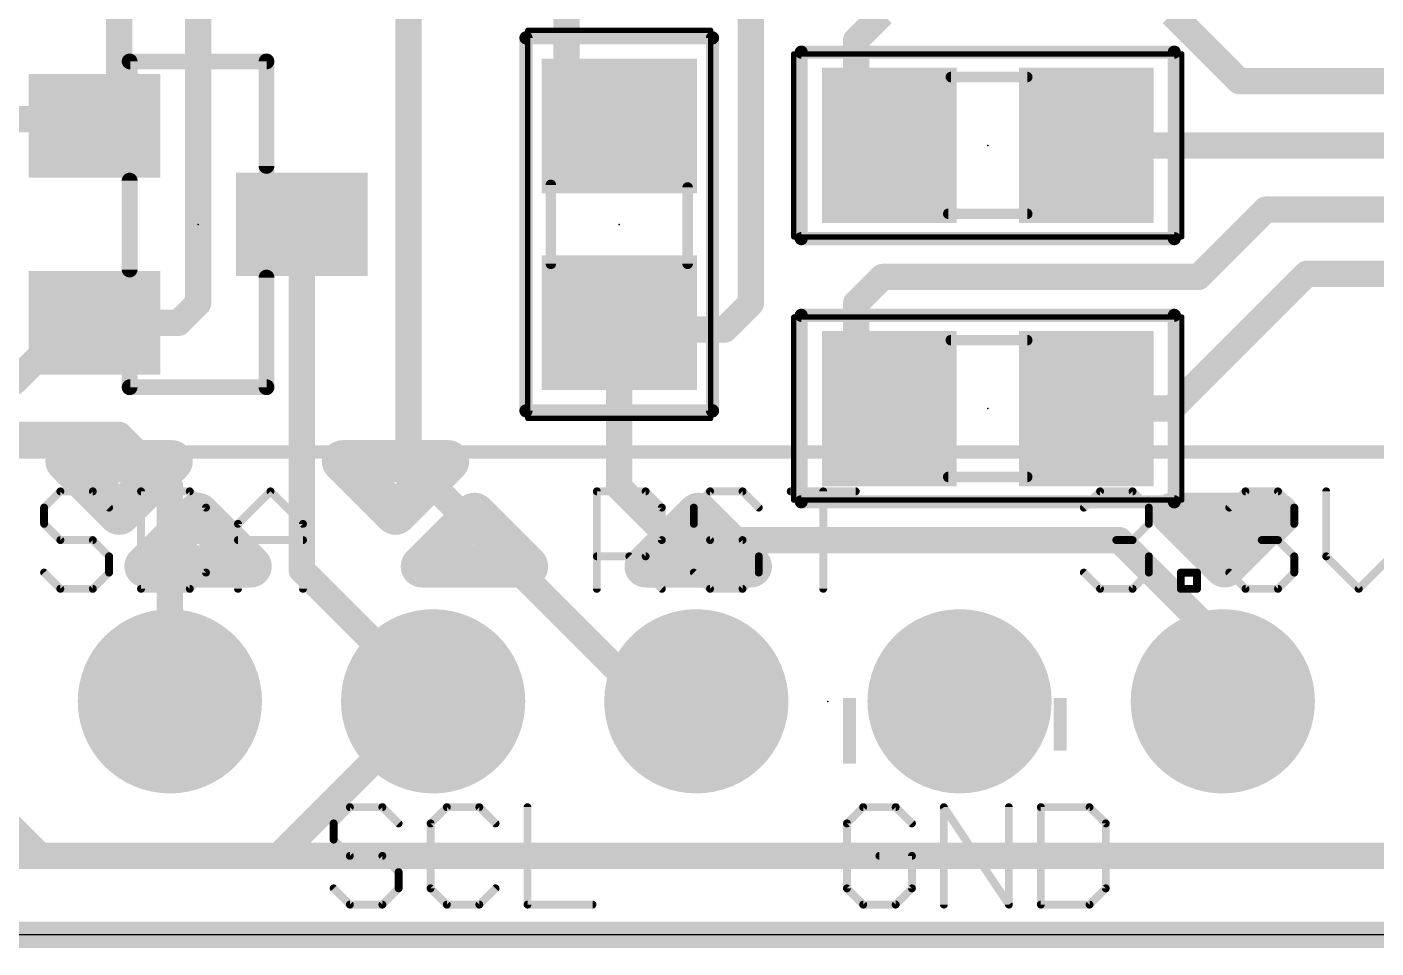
# Model space of a CAD drawing. Extents: x -0.1 to 34.1, y -0.1 to 21.1.
# Drawn here: x 9.27 to 22.29, y -0.13 to 8.76 of the extents above; entities that cross this region are included whole.
import ezdxf

# ---------------------------------------------------------------- set-up
doc = ezdxf.new("R2010")
doc.units = 0
for name, color, linetype in [('1', 12, 'CONTINUOUS'), ('16', 132, 'CONTINUOUS'), ('17', 110, 'CONTINUOUS'), ('20', 53, 'CONTINUOUS'), ('21', 40, 'CONTINUOUS'), ('22', 253, 'CONTINUOUS'), ('23', 53, 'CONTINUOUS'), ('24', 53, 'CONTINUOUS'), ('40', 132, 'CONTINUOUS'), ('41', 12, 'CONTINUOUS'), ('52', 253, 'CONTINUOUS')]:
    doc.layers.add(name, color=color, linetype=linetype)

# ---------------------------------------------------------------- blocks, each defined once
blk = doc.blocks.new('RECT')
blk.add_solid([(-0.5, -0.5), (0.5, -0.5), (-0.5, 0.5), (0.5, 0.5)])
blk = doc.blocks.new('ROUNDP')
at = {"const_width": 0.5}
blk.add_lwpolyline([(0, -0.25, 1), (0, 0.25, 1), (0, -0.25)], format="xyb", dxfattribs=at)

msp = doc.modelspace()

# ---------------------------------------------------------------- linework, layer by layer
at = {"layer": '1', "const_width": 0.254}
for points in [[(4.826, 0.762), (22.606, 0.762)], [(34, 0), (0, 0)]]:
    msp.add_lwpolyline(points, dxfattribs=at)
at = {"layer": '16', "const_width": 0.254}
for points in [[(10.16, 8.046), (10.16, 10.922)], [(12.954, 4.572), (12.954, 9.906)], [(16.256, 9.906), (16.256, 6.096)], [(14.478, 9.795), (14.478, 8.316)], [(10.922, 6.096), (10.922, 9.21)], [(17.272, 8.636), (17.526, 8.89)], [(20.32, 8.89), (20.97, 8.24)], [(17.272, 7.686), (17.272, 8.636)], [(14.478, 8.316), (14.986, 7.808)], [(20.97, 8.24), (29.72, 8.24)], [(9.922, 7.808), (10.16, 8.046)], [(8.89, 7.62), (9.144, 7.874)], [(9.144, 7.874), (9.856, 7.874)], [(9.856, 7.874), (9.922, 7.808)], [(17.592, 7.62), (17.272, 7.686)], [(19.492, 7.62), (29.72, 7.62)], [(20.574, 6.35), (21.224, 7)], [(21.224, 7), (29.72, 7)], [(11.922, 3.522), (11.922, 6.858)], [(17.272, 6.096), (17.526, 6.35)], [(17.526, 6.35), (20.574, 6.35)], [(20.32, 5.08), (21.62, 6.38)], [(21.62, 6.38), (29.72, 6.38)], [(10.734, 5.908), (10.922, 6.096)], [(16.256, 6.096), (16.002, 5.842)], [(17.272, 5.146), (17.272, 6.096)], [(9.144, 5.334), (9.718, 5.908)], [(9.718, 5.908), (9.922, 5.908)], [(9.922, 5.908), (10.734, 5.908)], [(15.052, 5.842), (14.986, 5.908)], [(14.986, 5.908), (14.986, 4.318)], [(16.002, 5.842), (15.052, 5.842)], [(5.588, 5.334), (9.144, 5.334)], [(17.592, 5.08), (17.272, 5.146)], [(19.492, 5.08), (20.32, 5.08)], [(6.096, 4.826), (10.16, 4.826)], [(10.16, 4.826), (10.65, 4.336)], [(15.526, 2), (12.954, 4.572)], [(10.65, 4.336), (10.65, 2.254)], [(14.986, 4.318), (15.494, 3.81)], [(15.494, 3.81), (19.812, 3.81)], [(19.812, 3.81), (20.81, 2.812)], [(13.19, 2.254), (11.922, 3.522)], [(20.81, 2.812), (20.81, 2.254)], [(11.698, 0.762), (13.19, 2.254)], [(15.73, 2.254), (15.526, 2)], [(8.57, 1.59), (9.398, 0.762)], [(9.398, 0.762), (11.698, 0.762)]]:
    msp.add_lwpolyline(points, dxfattribs=at)
at = {"layer": '16', "const_width": 0.127}
for points in [[(17.3355, 8.636, 1), (17.2085, 8.636)], [(17.2271, 8.6809, 1), (17.3169, 8.5911)], [(14.5229, 8.3609, 1), (14.4331, 8.2711)], [(14.4145, 8.316, 1), (14.5415, 8.316)], [(20.97, 8.3035, 1), (20.97, 8.1765)], [(20.9251, 8.1951, 1), (21.0149, 8.2849)], [(10.0965, 8.046, 1), (10.2235, 8.046)], [(10.2049, 8.0011, 1), (10.1151, 8.0909)], [(9.9009, 7.9189, 1), (9.8111, 7.8291)], [(9.856, 7.8105, 1), (9.856, 7.9375)], [(9.8771, 7.8529, 1), (9.9669, 7.7631)], [(9.8771, 7.7631, 1), (9.9669, 7.8529)], [(14.9411, 7.7631, 1), (15.0309, 7.8529)], [(17.2848, 7.7482, 1), (17.2592, 7.6238)], [(17.2085, 7.686, 1), (17.3355, 7.686)], [(17.5792, 7.5578, 1), (17.6048, 7.6822)], [(19.492, 7.6835, 1), (19.492, 7.5565)], [(21.224, 7.0635, 1), (21.224, 6.9365)], [(21.2689, 6.9551, 1), (21.1791, 7.0449)], [(11.9855, 6.858, 1), (11.8585, 6.858)], [(17.526, 6.4135, 1), (17.526, 6.2865)], [(17.5709, 6.3051, 1), (17.4811, 6.3949)], [(20.5291, 6.3949, 1), (20.6189, 6.3051)], [(20.574, 6.2865, 1), (20.574, 6.4135)], [(21.62, 6.4435, 1), (21.62, 6.3165)], [(21.6649, 6.3351, 1), (21.5751, 6.4249)], [(10.8585, 6.096, 1), (10.9855, 6.096)], [(10.9669, 6.0511, 1), (10.8771, 6.1409)], [(16.1925, 6.096, 1), (16.3195, 6.096)], [(16.3009, 6.0511, 1), (16.2111, 6.1409)], [(17.3355, 6.096, 1), (17.2085, 6.096)], [(17.2271, 6.1409, 1), (17.3169, 6.0511)], [(9.718, 5.9715, 1), (9.718, 5.8445)], [(9.7629, 5.8631, 1), (9.6731, 5.9529)], [(9.922, 5.9715, 1), (9.922, 5.8445)], [(9.922, 5.8445, 1), (9.922, 5.9715)], [(10.6891, 5.9529, 1), (10.7789, 5.8631)], [(10.734, 5.8445, 1), (10.734, 5.9715)], [(15.0309, 5.9529, 1), (14.9411, 5.8631)], [(15.0495, 5.908, 1), (14.9225, 5.908)], [(15.052, 5.9055, 1), (15.052, 5.7785)], [(15.0071, 5.7971, 1), (15.0969, 5.8869)], [(15.9571, 5.8869, 1), (16.0469, 5.7971)], [(16.002, 5.7785, 1), (16.002, 5.9055)], [(9.144, 5.2705, 1), (9.144, 5.3975)], [(17.2848, 5.2082, 1), (17.2592, 5.0838)], [(17.2085, 5.146, 1), (17.3355, 5.146)], [(19.492, 5.1435, 1), (19.492, 5.0165)], [(20.32, 5.0165, 1), (20.32, 5.1435)], [(17.5792, 5.0178, 1), (17.6048, 5.1422)], [(20.2751, 5.1249, 1), (20.3649, 5.0351)], [(10.2049, 4.8709, 1), (10.1151, 4.7811)], [(10.16, 4.7625, 1), (10.16, 4.8895)], [(12.9989, 4.6169, 1), (12.9091, 4.5271)], [(12.8905, 4.572, 1), (13.0175, 4.572)], [(10.7135, 4.336, 1), (10.5865, 4.336)], [(10.6051, 4.2911, 1), (10.6949, 4.3809)], [(15.0309, 4.3629, 1), (14.9411, 4.2731)], [(14.9225, 4.318, 1), (15.0495, 4.318)], [(15.494, 3.8735, 1), (15.494, 3.7465)], [(15.4491, 3.7651, 1), (15.5389, 3.8549)], [(19.8569, 3.8549, 1), (19.7671, 3.7651)], [(19.812, 3.7465, 1), (19.812, 3.8735)], [(11.9669, 3.5669, 1), (11.8771, 3.4771)], [(11.8585, 3.522, 1), (11.9855, 3.522)], [(20.8735, 2.812, 1), (20.7465, 2.812)], [(20.7651, 2.7671, 1), (20.8549, 2.8569)], [(13.2349, 2.2091, 1), (13.1451, 2.2989)], [(13.1451, 2.2091, 1), (13.2349, 2.2989)], [(15.7795, 2.2142, 1), (15.6805, 2.2938)], [(10.5865, 2.254, 1), (10.7135, 2.254)], [(20.7465, 2.254, 1), (20.8735, 2.254)], [(15.4765, 2.0398, 1), (15.5755, 1.9602)], [(15.4811, 1.9551, 1), (15.5709, 2.0449)], [(9.398, 0.8255, 1), (9.398, 0.6985)], [(9.3531, 0.7171, 1), (9.4429, 0.8069)], [(11.6531, 0.8069, 1), (11.7429, 0.7171)], [(11.698, 0.6985, 1), (11.698, 0.8255)]]:
    msp.add_lwpolyline(points, format="xyb", dxfattribs=at)
at = {"layer": '20'}
msp.add_line((32, 0), (2, 0), dxfattribs=at)
at = {"layer": '21'}
for points, const_width in [([(31.75, 4.66), (1.75, 4.66)], 0.127), ([(9.5929, 4.2807), (9.4361, 4.1239)], 0.0762), ([(9.9064, 4.2807), (9.5929, 4.2807)], 0.0762), ([(10.0632, 4.1239), (9.9064, 4.2807)], 0.0762), ([(10.3716, 4.2807), (10.3716, 3.3401)], 0.0762), ([(10.8419, 4.2807), (10.3716, 4.2807)], 0.0762), ([(10.9987, 4.1239), (10.8419, 4.2807)], 0.0762), ([(11.3071, 3.9672), (11.6207, 4.2807)], 0.0762), ([(11.6207, 4.2807), (11.9342, 3.9672)], 0.0762), ([(14.7701, 3.3401), (14.7701, 4.2807)], 0.0762), ([(14.7701, 4.2807), (15.2404, 4.2807)], 0.0762), ([(15.2404, 4.2807), (15.3972, 4.1239)], 0.0762), ([(15.8624, 4.2807), (15.7056, 4.1239)], 0.0762), ([(16.1759, 4.2807), (15.8624, 4.2807)], 0.0762), ([(16.3327, 4.1239), (16.1759, 4.2807)], 0.0762), ([(16.6411, 4.2807), (17.2682, 4.2807)], 0.0762), ([(16.9547, 3.3401), (16.9547, 4.2807)], 0.0762), ([(19.4691, 4.1239), (19.6259, 4.2807)], 0.0762), ([(19.6259, 4.2807), (19.9394, 4.2807)], 0.0762), ([(19.9394, 4.2807), (20.0962, 4.1239)], 0.0762), ([(20.8724, 4.1239), (21.0291, 4.2807)], 0.0762), ([(21.0291, 4.2807), (21.3427, 4.2807)], 0.0762), ([(21.3427, 4.2807), (21.4994, 4.1239)], 0.0762), ([(21.8079, 4.2807), (21.8079, 3.6536)], 0.0762), ([(9.4361, 4.1239), (9.4361, 3.9672)], 0.0762), ([(10.9987, 3.4969), (10.9987, 4.1239)], 0.0762), ([(15.3972, 4.1239), (15.3972, 3.8104)], 0.0762), ([(15.7056, 4.1239), (15.7056, 3.9672)], 0.0762), ([(20.0962, 4.1239), (20.0962, 3.9672)], 0.0762), ([(21.4994, 4.1239), (21.4994, 3.9672)], 0.0762), ([(9.4361, 3.9672), (9.5929, 3.8104)], 0.0762), ([(11.3071, 3.3401), (11.3071, 3.9672)], 0.0762), ([(11.9342, 3.9672), (11.9342, 3.3401)], 0.0762), ([(15.7056, 3.9672), (15.8624, 3.8104)], 0.0762), ([(20.0962, 3.9672), (19.9394, 3.8104)], 0.0762), ([(21.4994, 3.9672), (21.3427, 3.8104)], 0.0762), ([(9.5929, 3.8104), (9.9064, 3.8104)], 0.0762), ([(9.9064, 3.8104), (10.0632, 3.6536)], 0.0762), ([(11.3071, 3.8104), (11.9342, 3.8104)], 0.0762), ([(15.3972, 3.8104), (15.2404, 3.6536)], 0.0762), ([(15.8624, 3.8104), (16.1759, 3.8104)], 0.0762), ([(16.1759, 3.8104), (16.3327, 3.6536)], 0.0762), ([(19.9394, 3.8104), (19.7826, 3.8104)], 0.0762), ([(19.9394, 3.8104), (20.0962, 3.6536)], 0.0762), ([(21.3427, 3.8104), (21.1859, 3.8104)], 0.0762), ([(21.3427, 3.8104), (21.4994, 3.6536)], 0.0762), ([(10.0632, 3.6536), (10.0632, 3.4969)], 0.0762), ([(15.2404, 3.6536), (14.7701, 3.6536)], 0.0762), ([(15.0836, 3.6536), (15.3972, 3.3401)], 0.0762), ([(16.3327, 3.6536), (16.3327, 3.4969)], 0.0762), ([(20.0962, 3.6536), (20.0962, 3.4969)], 0.0762), ([(21.4994, 3.6536), (21.4994, 3.4969)], 0.0762), ([(21.8079, 3.6536), (22.1214, 3.3401)], 0.0762), ([(22.1214, 3.3401), (22.435, 3.6536)], 0.0762), ([(9.5929, 3.3401), (9.4361, 3.4969)], 0.0762), ([(10.0632, 3.4969), (9.9064, 3.3401)], 0.0762), ([(10.8419, 3.3401), (10.9987, 3.4969)], 0.0762), ([(15.8624, 3.3401), (15.7056, 3.4969)], 0.0762), ([(16.3327, 3.4969), (16.1759, 3.3401)], 0.0762), ([(19.6259, 3.3401), (19.4691, 3.4969)], 0.0762), ([(20.0962, 3.4969), (19.9394, 3.3401)], 0.0762), ([(20.4046, 3.3401), (20.4046, 3.4969)], 0.0762), ([(20.4046, 3.4969), (20.5614, 3.4969)], 0.0762), ([(20.5614, 3.4969), (20.5614, 3.3401)], 0.0762), ([(21.0291, 3.3401), (20.8724, 3.4969)], 0.0762), ([(21.4994, 3.4969), (21.3427, 3.3401)], 0.0762), ([(9.9064, 3.3401), (9.5929, 3.3401)], 0.0762), ([(10.3716, 3.3401), (10.8419, 3.3401)], 0.0762), ([(16.1759, 3.3401), (15.8624, 3.3401)], 0.0762), ([(19.9394, 3.3401), (19.6259, 3.3401)], 0.0762), ([(20.5614, 3.3401), (20.4046, 3.3401)], 0.0762), ([(21.3427, 3.3401), (21.0291, 3.3401)], 0.0762), ([(12.3869, 1.2327), (12.2301, 1.0759)], 0.0762), ([(12.7004, 1.2327), (12.3869, 1.2327)], 0.0762), ([(12.8572, 1.0759), (12.7004, 1.2327)], 0.0762), ([(13.3224, 1.2327), (13.1656, 1.0759)], 0.0762), ([(13.6359, 1.2327), (13.3224, 1.2327)], 0.0762), ([(13.7927, 1.0759), (13.6359, 1.2327)], 0.0762), ([(14.1011, 1.2327), (14.1011, 0.2921)], 0.0762), ([(17.3399, 1.2327), (17.1831, 1.0759)], 0.0762), ([(17.6534, 1.2327), (17.3399, 1.2327)], 0.0762), ([(17.8102, 1.0759), (17.6534, 1.2327)], 0.0762), ([(18.1186, 0.2921), (18.1186, 1.2327)], 0.0762), ([(18.1186, 1.2327), (18.7457, 0.2921)], 0.0762), ([(18.7457, 0.2921), (18.7457, 1.2327)], 0.0762), ([(19.0541, 1.2327), (19.0541, 0.2921)], 0.0762), ([(19.5244, 1.2327), (19.0541, 1.2327)], 0.0762), ([(19.6812, 1.0759), (19.5244, 1.2327)], 0.0762), ([(12.2301, 1.0759), (12.2301, 0.9192)], 0.0762), ([(13.1656, 1.0759), (13.1656, 0.4489)], 0.0762), ([(17.1831, 1.0759), (17.1831, 0.4489)], 0.0762), ([(19.6812, 0.4489), (19.6812, 1.0759)], 0.0762), ([(12.2301, 0.9192), (12.3869, 0.7624)], 0.0762), ([(12.3869, 0.7624), (12.7004, 0.7624)], 0.0762), ([(12.7004, 0.7624), (12.8572, 0.6056)], 0.0762), ([(17.8102, 0.7624), (17.4966, 0.7624)], 0.0762), ([(17.8102, 0.4489), (17.8102, 0.7624)], 0.0762), ([(12.8572, 0.6056), (12.8572, 0.4489)], 0.0762), ([(12.3869, 0.2921), (12.2301, 0.4489)], 0.0762), ([(12.8572, 0.4489), (12.7004, 0.2921)], 0.0762), ([(13.1656, 0.4489), (13.3224, 0.2921)], 0.0762), ([(13.6359, 0.2921), (13.7927, 0.4489)], 0.0762), ([(17.1831, 0.4489), (17.3399, 0.2921)], 0.0762), ([(17.6534, 0.2921), (17.8102, 0.4489)], 0.0762), ([(19.5244, 0.2921), (19.6812, 0.4489)], 0.0762), ([(12.7004, 0.2921), (12.3869, 0.2921)], 0.0762), ([(13.3224, 0.2921), (13.6359, 0.2921)], 0.0762), ([(14.1011, 0.2921), (14.7282, 0.2921)], 0.0762), ([(17.3399, 0.2921), (17.6534, 0.2921)], 0.0762), ([(19.0541, 0.2921), (19.5244, 0.2921)], 0.0762)]:
    msp.add_lwpolyline(points, dxfattribs=dict(at, const_width=const_width))
at = {"layer": '21', "const_width": 0.0381}
for points in [[(9.5929, 4.2998, 1), (9.5929, 4.2617)], [(9.6063, 4.2672, 1), (9.5794, 4.2942)], [(9.9199, 4.2942, 1), (9.8929, 4.2672)], [(9.9064, 4.2617, 1), (9.9064, 4.2998)], [(10.3716, 4.2998, 1), (10.3716, 4.2617)], [(10.3907, 4.2807, 1), (10.3526, 4.2807)], [(10.8554, 4.2942, 1), (10.8284, 4.2672)], [(10.8419, 4.2617, 1), (10.8419, 4.2998)], [(11.6341, 4.2942, 1), (11.6072, 4.2672)], [(11.6341, 4.2672, 1), (11.6072, 4.2942)], [(14.7701, 4.2998, 1), (14.7701, 4.2617)], [(14.7892, 4.2807, 1), (14.7511, 4.2807)], [(15.2539, 4.2942, 1), (15.2269, 4.2672)], [(15.2404, 4.2617, 1), (15.2404, 4.2998)], [(15.8624, 4.2998, 1), (15.8624, 4.2617)], [(15.8759, 4.2672, 1), (15.8489, 4.2942)], [(16.1894, 4.2942, 1), (16.1624, 4.2672)], [(16.1759, 4.2617, 1), (16.1759, 4.2998)], [(16.6411, 4.2998, 1), (16.6411, 4.2617)], [(16.9737, 4.2807, 1), (16.9356, 4.2807)], [(17.2682, 4.2617, 1), (17.2682, 4.2998)], [(19.6259, 4.2998, 1), (19.6259, 4.2617)], [(19.6393, 4.2672, 1), (19.6124, 4.2942)], [(19.9529, 4.2942, 1), (19.9259, 4.2672)], [(19.9394, 4.2617, 1), (19.9394, 4.2998)], [(21.0291, 4.2998, 1), (21.0291, 4.2617)], [(21.0426, 4.2672, 1), (21.0157, 4.2942)], [(21.3561, 4.2942, 1), (21.3292, 4.2672)], [(21.3427, 4.2617, 1), (21.3427, 4.2998)], [(21.8269, 4.2807, 1), (21.7888, 4.2807)], [(9.4551, 4.1239, 1), (9.417, 4.1239)], [(9.4226, 4.1374, 1), (9.4496, 4.1105)], [(10.0497, 4.1105, 1), (10.0766, 4.1374)], [(11.0177, 4.1239, 1), (10.9796, 4.1239)], [(10.9852, 4.1105, 1), (11.0122, 4.1374)], [(15.4162, 4.1239, 1), (15.3781, 4.1239)], [(15.3837, 4.1105, 1), (15.4106, 4.1374)], [(15.6921, 4.1374, 1), (15.7191, 4.1105)], [(15.7247, 4.1239, 1), (15.6866, 4.1239)], [(16.3192, 4.1105, 1), (16.3462, 4.1374)], [(19.4556, 4.1374, 1), (19.4826, 4.1105)], [(20.1152, 4.1239, 1), (20.0771, 4.1239)], [(20.0827, 4.1105, 1), (20.1096, 4.1374)], [(20.8589, 4.1374, 1), (20.8858, 4.1105)], [(21.5185, 4.1239, 1), (21.4804, 4.1239)], [(21.486, 4.1105, 1), (21.5129, 4.1374)], [(9.417, 3.9672, 1), (9.4551, 3.9672)], [(9.4496, 3.9806, 1), (9.4226, 3.9537)], [(11.3262, 3.9672, 1), (11.2881, 3.9672)], [(11.2937, 3.9806, 1), (11.3206, 3.9537)], [(11.9533, 3.9672, 1), (11.9152, 3.9672)], [(11.9207, 3.9537, 1), (11.9477, 3.9806)], [(15.7191, 3.9806, 1), (15.6921, 3.9537)], [(15.6866, 3.9672, 1), (15.7247, 3.9672)], [(20.0771, 3.9672, 1), (20.1152, 3.9672)], [(20.1096, 3.9537, 1), (20.0827, 3.9806)], [(21.4804, 3.9672, 1), (21.5185, 3.9672)], [(21.5129, 3.9537, 1), (21.486, 3.9806)], [(9.5929, 3.8295, 1), (9.5929, 3.7913)], [(9.5794, 3.7969, 1), (9.6063, 3.8239)], [(9.9199, 3.8239, 1), (9.8929, 3.7969)], [(9.9064, 3.7913, 1), (9.9064, 3.8295)], [(11.3071, 3.8295, 1), (11.3071, 3.7913)], [(11.9342, 3.7913, 1), (11.9342, 3.8295)], [(15.3781, 3.8104, 1), (15.4162, 3.8104)], [(15.4106, 3.7969, 1), (15.3837, 3.8239)], [(15.8624, 3.8295, 1), (15.8624, 3.7913)], [(15.8489, 3.7969, 1), (15.8759, 3.8239)], [(16.1894, 3.8239, 1), (16.1624, 3.7969)], [(16.1759, 3.7913, 1), (16.1759, 3.8295)], [(19.7826, 3.8295, 1), (19.7826, 3.7913)], [(19.9529, 3.8239, 1), (19.9259, 3.7969)], [(19.9259, 3.8239, 1), (19.9529, 3.7969)], [(19.9394, 3.7913, 1), (19.9394, 3.8295)], [(21.1859, 3.8295, 1), (21.1859, 3.7913)], [(21.3561, 3.8239, 1), (21.3292, 3.7969)], [(21.3292, 3.8239, 1), (21.3561, 3.7969)], [(21.3427, 3.7913, 1), (21.3427, 3.8295)], [(10.0822, 3.6536, 1), (10.0441, 3.6536)], [(10.0497, 3.6402, 1), (10.0766, 3.6671)], [(14.7701, 3.6727, 1), (14.7701, 3.6346)], [(15.0971, 3.6671, 1), (15.0702, 3.6402)], [(15.2269, 3.6671, 1), (15.2539, 3.6402)], [(15.2404, 3.6346, 1), (15.2404, 3.6727)], [(16.3517, 3.6536, 1), (16.3136, 3.6536)], [(16.3192, 3.6402, 1), (16.3462, 3.6671)], [(20.1152, 3.6536, 1), (20.0771, 3.6536)], [(20.0827, 3.6402, 1), (20.1096, 3.6671)], [(21.5185, 3.6536, 1), (21.4804, 3.6536)], [(21.486, 3.6402, 1), (21.5129, 3.6671)], [(21.7888, 3.6536, 1), (21.8269, 3.6536)], [(21.8214, 3.6671, 1), (21.7944, 3.6402)], [(9.4496, 3.5103, 1), (9.4226, 3.4834)], [(10.0441, 3.4969, 1), (10.0822, 3.4969)], [(10.0766, 3.4834, 1), (10.0497, 3.5103)], [(10.9796, 3.4969, 1), (11.0177, 3.4969)], [(11.0122, 3.4834, 1), (10.9852, 3.5103)], [(15.7191, 3.5103, 1), (15.6921, 3.4834)], [(16.3136, 3.4969, 1), (16.3517, 3.4969)], [(16.3462, 3.4834, 1), (16.3192, 3.5103)], [(19.4826, 3.5103, 1), (19.4556, 3.4834)], [(20.0771, 3.4969, 1), (20.1152, 3.4969)], [(20.1096, 3.4834, 1), (20.0827, 3.5103)], [(20.4046, 3.5159, 1), (20.4046, 3.4778)], [(20.4237, 3.4969, 1), (20.3856, 3.4969)], [(20.5804, 3.4969, 1), (20.5423, 3.4969)], [(20.5614, 3.4778, 1), (20.5614, 3.5159)], [(20.8858, 3.5103, 1), (20.8589, 3.4834)], [(21.4804, 3.4969, 1), (21.5185, 3.4969)], [(21.5129, 3.4834, 1), (21.486, 3.5103)], [(9.5929, 3.3592, 1), (9.5929, 3.3211)], [(9.5794, 3.3266, 1), (9.6063, 3.3536)], [(9.8929, 3.3536, 1), (9.9199, 3.3266)], [(9.9064, 3.3211, 1), (9.9064, 3.3592)], [(10.3716, 3.3592, 1), (10.3716, 3.3211)], [(10.3526, 3.3401, 1), (10.3907, 3.3401)], [(10.8284, 3.3536, 1), (10.8554, 3.3266)], [(10.8419, 3.3211, 1), (10.8419, 3.3592)], [(11.2881, 3.3401, 1), (11.3262, 3.3401)], [(11.9152, 3.3401, 1), (11.9533, 3.3401)], [(14.7511, 3.3401, 1), (14.7892, 3.3401)], [(15.3837, 3.3266, 1), (15.4106, 3.3536)], [(15.8624, 3.3592, 1), (15.8624, 3.3211)], [(15.8489, 3.3266, 1), (15.8759, 3.3536)], [(16.1624, 3.3536, 1), (16.1894, 3.3266)], [(16.1759, 3.3211, 1), (16.1759, 3.3592)], [(16.9356, 3.3401, 1), (16.9737, 3.3401)], [(19.6259, 3.3592, 1), (19.6259, 3.3211)], [(19.6124, 3.3266, 1), (19.6393, 3.3536)], [(19.9259, 3.3536, 1), (19.9529, 3.3266)], [(19.9394, 3.3211, 1), (19.9394, 3.3592)], [(20.4046, 3.3592, 1), (20.4046, 3.3211)], [(20.3856, 3.3401, 1), (20.4237, 3.3401)], [(20.5423, 3.3401, 1), (20.5804, 3.3401)], [(20.5614, 3.3211, 1), (20.5614, 3.3592)], [(21.0291, 3.3592, 1), (21.0291, 3.3211)], [(21.0157, 3.3266, 1), (21.0426, 3.3536)], [(21.3292, 3.3536, 1), (21.3561, 3.3266)], [(21.3427, 3.3211, 1), (21.3427, 3.3592)], [(22.108, 3.3536, 1), (22.1349, 3.3266)], [(22.108, 3.3266, 1), (22.1349, 3.3536)], [(12.3869, 1.2518, 1), (12.3869, 1.2137)], [(12.4003, 1.2192, 1), (12.3734, 1.2462)], [(12.7139, 1.2462, 1), (12.6869, 1.2192)], [(12.7004, 1.2137, 1), (12.7004, 1.2518)], [(13.3224, 1.2518, 1), (13.3224, 1.2137)], [(13.3359, 1.2192, 1), (13.3089, 1.2462)], [(13.6494, 1.2462, 1), (13.6224, 1.2192)], [(13.6359, 1.2137, 1), (13.6359, 1.2518)], [(14.1202, 1.2327, 1), (14.0821, 1.2327)], [(17.3399, 1.2518, 1), (17.3399, 1.2137)], [(17.3533, 1.2192, 1), (17.3264, 1.2462)], [(17.6669, 1.2462, 1), (17.6399, 1.2192)], [(17.6534, 1.2137, 1), (17.6534, 1.2518)], [(18.1377, 1.2327, 1), (18.0996, 1.2327)], [(18.1345, 1.2433, 1), (18.1028, 1.2221)], [(18.7647, 1.2327, 1), (18.7266, 1.2327)], [(19.0541, 1.2518, 1), (19.0541, 1.2137)], [(19.0732, 1.2327, 1), (19.0351, 1.2327)], [(19.5379, 1.2462, 1), (19.511, 1.2192)], [(19.5244, 1.2137, 1), (19.5244, 1.2518)], [(12.2166, 1.0894, 1), (12.2436, 1.0625)], [(12.2492, 1.0759, 1), (12.2111, 1.0759)], [(12.8437, 1.0625, 1), (12.8706, 1.0894)], [(13.1847, 1.0759, 1), (13.1466, 1.0759)], [(13.1521, 1.0894, 1), (13.1791, 1.0625)], [(13.7792, 1.0625, 1), (13.8062, 1.0894)], [(17.2021, 1.0759, 1), (17.164, 1.0759)], [(17.1696, 1.0894, 1), (17.1966, 1.0625)], [(17.7967, 1.0625, 1), (17.8236, 1.0894)], [(19.7003, 1.0759, 1), (19.6622, 1.0759)], [(19.6677, 1.0625, 1), (19.6947, 1.0894)], [(12.2436, 0.9326, 1), (12.2166, 0.9057)], [(12.2111, 0.9192, 1), (12.2492, 0.9192)], [(12.3869, 0.7815, 1), (12.3869, 0.7434)], [(12.3734, 0.7489, 1), (12.4003, 0.7759)], [(12.7139, 0.7759, 1), (12.6869, 0.7489)], [(12.7004, 0.7434, 1), (12.7004, 0.7815)], [(17.4966, 0.7815, 1), (17.4966, 0.7434)], [(17.8292, 0.7624, 1), (17.7911, 0.7624)], [(17.8102, 0.7434, 1), (17.8102, 0.7815)], [(12.8762, 0.6056, 1), (12.8381, 0.6056)], [(12.8437, 0.5922, 1), (12.8706, 0.6191)], [(12.2436, 0.4623, 1), (12.2166, 0.4354)], [(12.8381, 0.4489, 1), (12.8762, 0.4489)], [(12.8706, 0.4354, 1), (12.8437, 0.4623)], [(13.1791, 0.4623, 1), (13.1521, 0.4354)], [(13.1466, 0.4489, 1), (13.1847, 0.4489)], [(13.8062, 0.4354, 1), (13.7792, 0.4623)], [(17.1966, 0.4623, 1), (17.1696, 0.4354)], [(17.164, 0.4489, 1), (17.2021, 0.4489)], [(17.7911, 0.4489, 1), (17.8292, 0.4489)], [(17.8236, 0.4354, 1), (17.7967, 0.4623)], [(19.6622, 0.4489, 1), (19.7003, 0.4489)], [(19.6947, 0.4354, 1), (19.6677, 0.4623)], [(12.3869, 0.3112, 1), (12.3869, 0.2731)], [(12.3734, 0.2786, 1), (12.4003, 0.3056)], [(12.6869, 0.3056, 1), (12.7139, 0.2786)], [(12.7004, 0.2731, 1), (12.7004, 0.3112)], [(13.3224, 0.3112, 1), (13.3224, 0.2731)], [(13.3089, 0.2786, 1), (13.3359, 0.3056)], [(13.6224, 0.3056, 1), (13.6494, 0.2786)], [(13.6359, 0.2731, 1), (13.6359, 0.3112)], [(14.1011, 0.3112, 1), (14.1011, 0.2731)], [(14.0821, 0.2921, 1), (14.1202, 0.2921)], [(14.7282, 0.2731, 1), (14.7282, 0.3112)], [(17.3399, 0.3112, 1), (17.3399, 0.2731)], [(17.3264, 0.2786, 1), (17.3533, 0.3056)], [(17.6399, 0.3056, 1), (17.6669, 0.2786)], [(17.6534, 0.2731, 1), (17.6534, 0.3112)], [(18.0996, 0.2921, 1), (18.1377, 0.2921)], [(18.7266, 0.2921, 1), (18.7647, 0.2921)], [(18.7298, 0.2815, 1), (18.7615, 0.3027)], [(19.0541, 0.3112, 1), (19.0541, 0.2731)], [(19.0351, 0.2921, 1), (19.0732, 0.2921)], [(19.511, 0.3056, 1), (19.5379, 0.2786)], [(19.5244, 0.2731, 1), (19.5244, 0.3112)]]:
    msp.add_lwpolyline(points, format="xyb", dxfattribs=at)
at = {"layer": '22'}
for points, const_width in [([(14.1178, 8.658, 1), (14.0542, 8.658)], 0.0635), ([(14.086, 8.6898, 1), (14.086, 8.6263)], 0.0635), ([(15.9178, 8.658, 1), (15.8543, 8.658)], 0.0635), ([(15.886, 8.6263, 1), (15.886, 8.6898)], 0.0635), ([(10.2696, 8.4685, 1), (10.2696, 8.3923)], 0.0762), ([(11.6205, 8.4304, 1), (11.5443, 8.4304)], 0.0762), ([(11.5824, 8.3923, 1), (11.5824, 8.4685)], 0.0762), ([(16.742, 8.5518, 1), (16.742, 8.4882)], 0.0635), ([(16.7737, 8.52, 1), (16.7103, 8.52)], 0.0635), ([(20.3738, 8.52, 1), (20.3103, 8.52)], 0.0635), ([(20.342, 8.4882, 1), (20.342, 8.5518)], 0.0635), ([(11.5443, 7.4216, 1), (11.6205, 7.4216)], 0.0762), ([(10.2997, 7.2804, 1), (10.2235, 7.2804)], 0.0762), ([(16.742, 6.7518, 1), (16.742, 6.6883)], 0.0635), ([(20.342, 6.6883, 1), (20.342, 6.7518)], 0.0635), ([(16.7103, 6.72, 1), (16.7737, 6.72)], 0.0635), ([(20.3103, 6.72, 1), (20.3738, 6.72)], 0.0635), ([(10.2235, 6.4216, 1), (10.2997, 6.4216)], 0.0762), ([(11.6205, 6.3444, 1), (11.5443, 6.3444)], 0.0762), ([(16.742, 6.0118, 1), (16.742, 5.9483)], 0.0635), ([(16.7737, 5.98, 1), (16.7103, 5.98)], 0.0635), ([(20.3738, 5.98, 1), (20.3103, 5.98)], 0.0635), ([(20.342, 5.9483, 1), (20.342, 6.0118)], 0.0635), ([(10.2696, 5.3237, 1), (10.2696, 5.2475)], 0.0762), ([(11.5824, 5.2475, 1), (11.5824, 5.3237)], 0.0762), ([(11.5443, 5.2856, 1), (11.6205, 5.2856)], 0.0762), ([(14.0542, 5.058, 1), (14.1178, 5.058)], 0.0635), ([(14.086, 5.0897, 1), (14.086, 5.0263)], 0.0635), ([(15.8543, 5.058, 1), (15.9178, 5.058)], 0.0635), ([(15.886, 5.0263, 1), (15.886, 5.0897)], 0.0635), ([(9.652, 4.6736, 1), (9.652, 4.4704)], 0.2032), ([(9.7238, 4.6438, 1), (9.5802, 4.5002)], 0.2032), ([(10.7398, 4.5002, 1), (10.5962, 4.6438)], 0.2032), ([(10.668, 4.4704, 1), (10.668, 4.6736)], 0.2032), ([(12.319, 4.6736, 1), (12.319, 4.4704)], 0.2032), ([(12.3908, 4.6438, 1), (12.2472, 4.5002)], 0.2032), ([(13.4068, 4.5002, 1), (13.2632, 4.6438)], 0.2032), ([(13.335, 4.4704, 1), (13.335, 4.6736)], 0.2032), ([(10.0882, 4.1358, 1), (10.2318, 3.9922)], 0.2032), ([(10.0882, 3.9922, 1), (10.2318, 4.1358)], 0.2032), ([(10.9938, 4.1358, 1), (10.8502, 3.9922)], 0.2032), ([(10.9938, 3.9922, 1), (10.8502, 4.1358)], 0.2032), ([(12.7552, 4.1358, 1), (12.8988, 3.9922)], 0.2032), ([(12.7552, 3.9922, 1), (12.8988, 4.1358)], 0.2032), ([(13.6608, 4.1358, 1), (13.5172, 3.9922)], 0.2032), ([(13.6608, 3.9922, 1), (13.5172, 4.1358)], 0.2032), ([(15.8198, 4.1358, 1), (15.6762, 3.9922)], 0.2032), ([(15.8198, 3.9922, 1), (15.6762, 4.1358)], 0.2032), ([(16.742, 4.2118, 1), (16.742, 4.1483)], 0.0635), ([(16.7103, 4.18, 1), (16.7737, 4.18)], 0.0635), ([(20.32, 4.1656, 1), (20.32, 3.9624)], 0.2032), ([(20.3918, 4.1358, 1), (20.2482, 3.9922)], 0.2032), ([(20.3103, 4.18, 1), (20.3738, 4.18)], 0.0635), ([(20.342, 4.1483, 1), (20.342, 4.2118)], 0.0635), ([(20.574, 4.1656, 1), (20.574, 3.9624)], 0.2032), ([(20.6458, 4.1358, 1), (20.5022, 3.9922)], 0.2032), ([(20.574, 3.9624, 1), (20.574, 4.1656)], 0.2032), ([(21.4078, 3.9922, 1), (21.2642, 4.1358)], 0.2032), ([(21.336, 3.9624, 1), (21.336, 4.1656)], 0.2032), ([(15.8198, 3.8818, 1), (15.6762, 3.7382)], 0.2032), ([(20.7562, 3.7382, 1), (20.8998, 3.8818)], 0.2032), ([(10.414, 3.6576, 1), (10.414, 3.4544)], 0.2032), ([(10.3422, 3.6278, 1), (10.4858, 3.4842)], 0.2032), ([(11.3582, 3.4842, 1), (11.5018, 3.6278)], 0.2032), ([(11.43, 3.4544, 1), (11.43, 3.6576)], 0.2032), ([(13.081, 3.6576, 1), (13.081, 3.4544)], 0.2032), ([(13.0092, 3.6278, 1), (13.1528, 3.4842)], 0.2032), ([(14.0252, 3.4842, 1), (14.1688, 3.6278)], 0.2032), ([(14.097, 3.4544, 1), (14.097, 3.6576)], 0.2032), ([(15.24, 3.6576, 1), (15.24, 3.4544)], 0.2032), ([(15.1682, 3.6278, 1), (15.3118, 3.4842)], 0.2032), ([(16.002, 3.6576, 1), (16.002, 3.4544)], 0.2032), ([(15.9302, 3.4842, 1), (16.0738, 3.6278)], 0.2032), ([(16.002, 3.4544, 1), (16.002, 3.6576)], 0.2032), ([(16.1842, 3.4842, 1), (16.3278, 3.6278)], 0.2032), ([(16.256, 3.4544, 1), (16.256, 3.6576)], 0.2032), ([(20.7562, 3.6278, 1), (20.8998, 3.4842)], 0.2032), ([(20.7562, 3.4842, 1), (20.8998, 3.6278)], 0.2032)]:
    msp.add_lwpolyline(points, format="xyb", dxfattribs=dict(at, const_width=const_width))
for points, const_width in [([(15.886, 8.658), (14.086, 8.658)], 0.127), ([(14.086, 8.658), (14.086, 5.058)], 0.127), ([(15.886, 5.058), (15.886, 8.658)], 0.127), ([(11.5824, 8.4304), (10.2696, 8.4304)], 0.1524), ([(11.5824, 7.4216), (11.5824, 8.4304)], 0.1524), ([(20.342, 8.52), (16.742, 8.52)], 0.127), ([(16.742, 8.52), (16.742, 6.72)], 0.127), ([(20.342, 6.72), (20.342, 8.52)], 0.127), ([(10.2616, 7.2804), (10.2616, 6.4216)], 0.1524), ([(16.742, 6.72), (20.342, 6.72)], 0.127), ([(11.5824, 5.2856), (11.5824, 6.3444)], 0.1524), ([(20.342, 5.98), (16.742, 5.98)], 0.127), ([(16.742, 5.98), (16.742, 4.18)], 0.127), ([(20.342, 4.18), (20.342, 5.98)], 0.127), ([(10.2696, 5.2856), (11.5824, 5.2856)], 0.1524), ([(14.086, 5.058), (15.886, 5.058)], 0.127), ([(9.652, 4.572), (10.16, 4.064)], 0.4064), ([(10.668, 4.572), (9.652, 4.572)], 0.4064), ([(10.16, 4.064), (10.668, 4.572)], 0.4064), ([(12.319, 4.572), (12.827, 4.064)], 0.4064), ([(13.335, 4.572), (12.319, 4.572)], 0.4064), ([(12.827, 4.064), (13.335, 4.572)], 0.4064), ([(10.922, 4.064), (10.414, 3.556)], 0.4064), ([(11.43, 3.556), (10.922, 4.064)], 0.4064), ([(13.589, 4.064), (13.081, 3.556)], 0.4064), ([(14.097, 3.556), (13.589, 4.064)], 0.4064), ([(15.24, 3.556), (15.748, 4.064)], 0.4064), ([(15.748, 4.064), (16.256, 3.556)], 0.4064), ([(16.742, 4.18), (20.342, 4.18)], 0.127), ([(20.828, 3.556), (20.32, 4.064)], 0.4064), ([(20.32, 4.064), (20.574, 4.064)], 0.4064), ([(20.574, 4.064), (21.336, 4.064)], 0.4064), ([(20.574, 4.064), (20.828, 3.81)], 0.4064), ([(21.336, 4.064), (20.828, 3.556)], 0.4064), ([(16.002, 3.556), (15.748, 3.81)], 0.4064), ([(10.414, 3.556), (11.43, 3.556)], 0.4064), ([(13.081, 3.556), (14.097, 3.556)], 0.4064), ([(16.002, 3.556), (15.24, 3.556)], 0.4064), ([(16.256, 3.556), (16.002, 3.556)], 0.4064)]:
    msp.add_lwpolyline(points, dxfattribs=dict(at, const_width=const_width))
at = {"layer": '23'}
msp.add_point((17, 2.254), dxfattribs=at)
at = {"layer": '24'}
for p in [(18.542, 7.62), (10.922, 6.858), (14.986, 6.858), (18.542, 5.08)]:
    msp.add_point(p, dxfattribs=at)
at = {"layer": '40', "const_width": 0.0508}
for points in [[(14.103, 8.731), (14.103, 4.985)], [(15.869, 8.731), (14.103, 8.731)], [(15.869, 4.985), (15.869, 8.731)], [(20.415, 8.503), (16.669, 8.503)], [(16.669, 8.503), (16.669, 6.737)], [(20.415, 6.737), (20.415, 8.503)], [(16.669, 6.737), (20.415, 6.737)], [(20.415, 5.963), (16.669, 5.963)], [(16.669, 5.963), (16.669, 4.197)], [(20.415, 4.197), (20.415, 5.963)], [(14.103, 4.985), (15.869, 4.985)], [(16.669, 4.197), (20.415, 4.197)]]:
    msp.add_lwpolyline(points, dxfattribs=at)
at = {"layer": '40', "const_width": 0.0254}
for points in [[(14.1157, 8.731, 1), (14.0903, 8.731)], [(14.103, 8.7437, 1), (14.103, 8.7183)], [(15.8817, 8.731, 1), (15.8563, 8.731)], [(15.869, 8.7183, 1), (15.869, 8.7437)], [(16.669, 8.5157, 1), (16.669, 8.4903)], [(16.6817, 8.503, 1), (16.6563, 8.503)], [(20.4277, 8.503, 1), (20.4023, 8.503)], [(20.415, 8.4903, 1), (20.415, 8.5157)], [(16.669, 6.7497, 1), (16.669, 6.7243)], [(16.6563, 6.737, 1), (16.6817, 6.737)], [(20.4023, 6.737, 1), (20.4277, 6.737)], [(20.415, 6.7243, 1), (20.415, 6.7497)], [(16.669, 5.9757, 1), (16.669, 5.9503)], [(16.6817, 5.963, 1), (16.6563, 5.963)], [(20.4277, 5.963, 1), (20.4023, 5.963)], [(20.415, 5.9503, 1), (20.415, 5.9757)], [(14.103, 4.9977, 1), (14.103, 4.9723)], [(14.0903, 4.985, 1), (14.1157, 4.985)], [(15.8563, 4.985, 1), (15.8817, 4.985)], [(15.869, 4.9723, 1), (15.869, 4.9977)], [(16.669, 4.2097, 1), (16.669, 4.1843)], [(16.6563, 4.197, 1), (16.6817, 4.197)], [(20.4023, 4.197, 1), (20.4277, 4.197)], [(20.415, 4.1843, 1), (20.415, 4.2097)]]:
    msp.add_lwpolyline(points, format="xyb", dxfattribs=at)
at = {"layer": '52'}
for points, const_width in [([(11.5824, 8.4304), (10.2616, 8.4304)], 0.1524), ([(10.2616, 8.4304), (10.2616, 5.2856)], 0.1524), ([(11.5824, 5.2856), (11.5824, 8.4304)], 0.1524), ([(18.186, 8.28), (18.923, 8.28)], 0.1016), ([(14.326, 7.239), (14.326, 6.477)], 0.1016), ([(15.646, 7.214), (15.646, 6.477)], 0.1016), ([(18.161, 6.96), (18.923, 6.96)], 0.1016), ([(18.186, 5.74), (18.923, 5.74)], 0.1016), ([(10.2616, 5.2856), (11.5824, 5.2856)], 0.1524), ([(18.161, 4.42), (18.923, 4.42)], 0.1016)]:
    msp.add_lwpolyline(points, dxfattribs=dict(at, const_width=const_width))
for points, const_width in [([(10.2616, 8.4685, 1), (10.2616, 8.3923)], 0.0762), ([(10.2997, 8.4304, 1), (10.2235, 8.4304)], 0.0762), ([(11.6205, 8.4304, 1), (11.5443, 8.4304)], 0.0762), ([(11.5824, 8.3923, 1), (11.5824, 8.4685)], 0.0762), ([(18.186, 8.3054, 1), (18.186, 8.2546)], 0.0508), ([(18.923, 8.2546, 1), (18.923, 8.3054)], 0.0508), ([(14.3514, 7.239, 1), (14.3006, 7.239)], 0.0508), ([(15.6714, 7.214, 1), (15.6206, 7.214)], 0.0508), ([(18.161, 6.9854, 1), (18.161, 6.9346)], 0.0508), ([(18.923, 6.9346, 1), (18.923, 6.9854)], 0.0508), ([(14.3006, 6.477, 1), (14.3514, 6.477)], 0.0508), ([(15.6206, 6.477, 1), (15.6714, 6.477)], 0.0508), ([(18.186, 5.7654, 1), (18.186, 5.7146)], 0.0508), ([(18.923, 5.7146, 1), (18.923, 5.7654)], 0.0508), ([(10.2616, 5.3237, 1), (10.2616, 5.2475)], 0.0762), ([(11.5824, 5.2475, 1), (11.5824, 5.3237)], 0.0762), ([(10.2235, 5.2856, 1), (10.2997, 5.2856)], 0.0762), ([(11.5443, 5.2856, 1), (11.6205, 5.2856)], 0.0762), ([(18.161, 4.4454, 1), (18.161, 4.3946)], 0.0508), ([(18.923, 4.3946, 1), (18.923, 4.4454)], 0.0508)]:
    msp.add_lwpolyline(points, format="xyb", dxfattribs=dict(at, const_width=const_width))

# ---------------------------------------------------------------- block references
at = {"layer": '16', "xscale": 1.3, "yscale": 1.5, "rotation": 270}
for p in [(14.986, 7.808), (14.986, 5.908)]:
    msp.add_blockref('RECT', p, dxfattribs=at)
at = {"layer": '16', "xscale": 1.3, "yscale": 1.5}
for p in [(17.592, 7.62), (19.492, 7.62), (17.592, 5.08), (19.492, 5.08)]:
    msp.add_blockref('RECT', p, dxfattribs=at)
at = {"layer": '16', "yscale": 1.27, "rotation": 90}
for p in [(9.922, 7.808), (11.922, 6.858), (9.922, 5.908)]:
    msp.add_blockref('RECT', p, dxfattribs=at)
at = {"layer": '17', "xscale": 1.778, "yscale": 1.778, "rotation": 270}
for p in [(10.65, 2.254), (10.65, 2.254), (13.19, 2.254), (13.19, 2.254), (15.73, 2.254), (15.73, 2.254), (18.27, 2.254), (18.27, 2.254), (20.81, 2.254), (20.81, 2.254)]:
    msp.add_blockref('ROUNDP', p, dxfattribs=at)
at = {"layer": '41', "xscale": 0.127}
for p, yscale in [((17.2085, 1.9685), 0.635), ((19.2405, 2.032), 0.508)]:
    msp.add_blockref('RECT', p, dxfattribs=dict(at, yscale=yscale))
at = {"layer": '52', "xscale": 0.7501, "yscale": 1.4501}
for p in [(17.8249, 7.6189), (19.2727, 7.6189), (17.8249, 5.0789), (19.2727, 5.0789)]:
    msp.add_blockref('RECT', p, dxfattribs=at)
at = {"layer": '52'}
for p, xscale, yscale, rotation in [((9.9187, 7.7978), 0.4572, 0.5842, 90), ((14.9849, 7.5752), 0.7501, 1.4501, 270), ((11.9253, 6.858), 0.4572, 0.5842, 90), ((14.9849, 6.1273), 0.7501, 1.4501, 270), ((9.9187, 5.9182), 0.4572, 0.5842, 90)]:
    msp.add_blockref('RECT', p, dxfattribs=dict(at, xscale=xscale, yscale=yscale, rotation=rotation))

doc.saveas('drawing.dxf')
